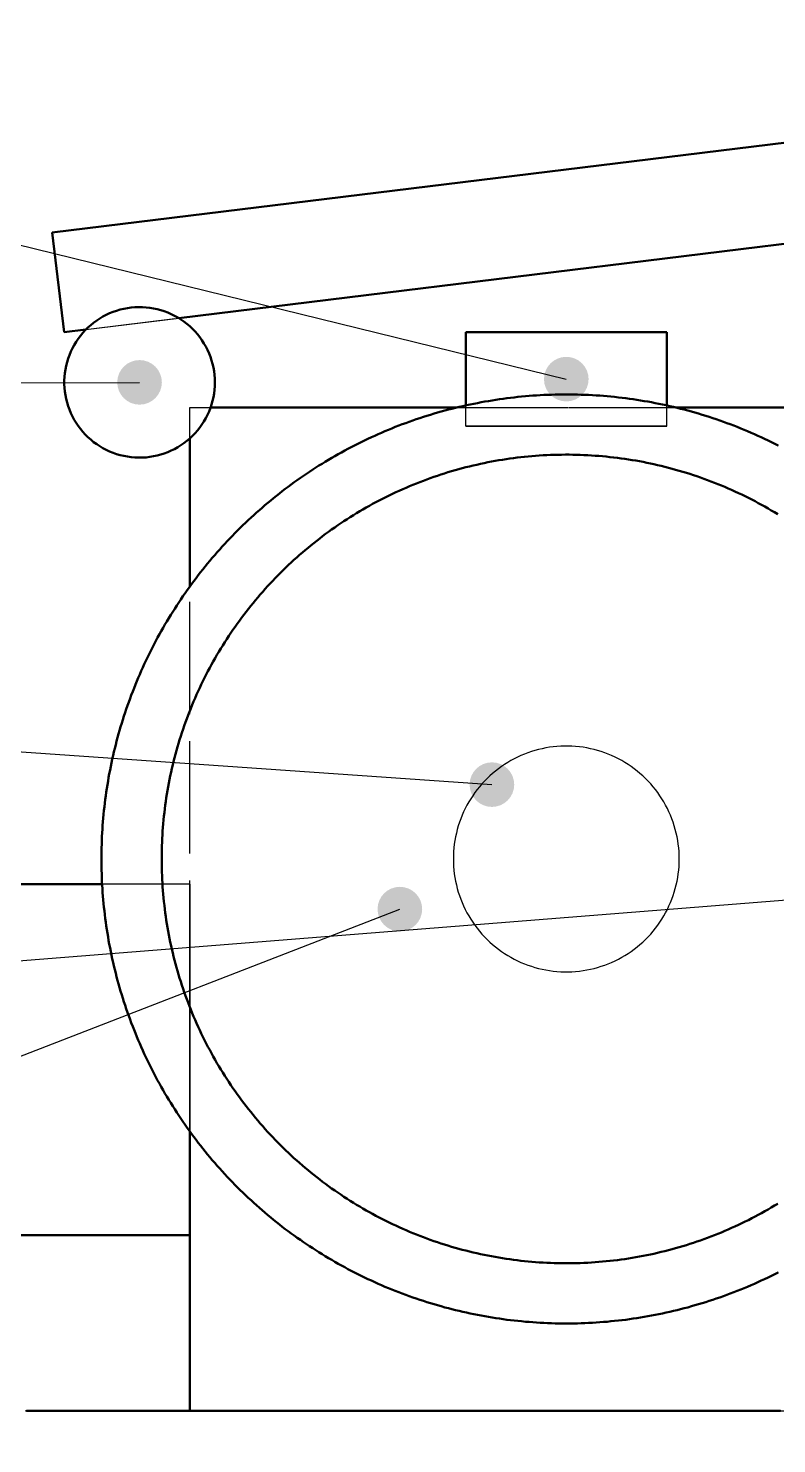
# Model space of a CAD drawing. Header units: millimetres. Extents: x 0 to 594, y 0 to 420.
# Drawn here: x 312.84 to 332.96, y 308.77 to 346.86 of the extents above; entities that cross this region are included whole.
import ezdxf

# ---------------------------------------------------------------- set-up
doc = ezdxf.new("R2010")
doc.units = ezdxf.units.MM
doc.linetypes.add('ISO02-TRAZOS', pattern=[3.75, 3, -0.75])
for name, color, linetype, lineweight in [('01-VISIBLE', 7, 'CONTINUOUS', 50), ('02-OCULTA', 4, 'ISO02-TRAZOS', 25), ('08-FINA', 5, 'CONTINUOUS', 25)]:
    doc.layers.add(name, color=color, linetype=linetype, lineweight=lineweight)

msp = doc.modelspace()

# ---------------------------------------------------------------- hatches: boundary and pattern name
at = {"layer": '08-FINA'}
h = msp.add_hatch(color=7, dxfattribs=at)
h.dxf.hatch_style = 1
edge = h.paths.add_edge_path()
edge.add_arc((315.829, 337.33), 0.6, 0, 360)
h = msp.add_hatch(color=7, dxfattribs=at)
h.dxf.hatch_style = 1
edge = h.paths.add_edge_path()
edge.add_arc((327.304, 337.417), 0.6, 0, 360)
h = msp.add_hatch(color=7, dxfattribs=at)
h.dxf.hatch_style = 1
edge = h.paths.add_edge_path()
edge.add_arc((325.304, 326.505), 0.6, 0, 360)
h = msp.add_hatch(color=7, dxfattribs=at)
h.dxf.hatch_style = 1
edge = h.paths.add_edge_path()
edge.add_arc((322.829, 323.155), 0.6, 0, 360)

# ---------------------------------------------------------------- linework, layer by layer
at = {"layer": '01-VISIBLE'}
for points in [[(313.475, 341.36), (374.18, 348.813)], [(316.885, 339.058), (375.732, 346.284)], [(313.804, 338.68), (313.475, 341.36)], [(317.854, 337.33), (317.852, 337.43), (317.844, 337.53), (317.832, 337.629), (317.815, 337.728), (317.793, 337.826), (317.766, 337.922), (317.734, 338.017), (317.698, 338.111), (317.657, 338.202), (317.611, 338.291), (317.562, 338.378), (317.508, 338.463), (317.45, 338.544), (317.388, 338.623), (317.322, 338.698), (317.252, 338.771), (317.179, 338.839), (317.103, 338.904), (317.023, 338.965), (316.941, 339.022), (316.856, 339.075), (316.769, 339.124), (316.679, 339.168), (316.587, 339.208), (316.493, 339.243), (316.397, 339.273), (316.301, 339.299), (316.203, 339.32), (316.104, 339.336), (316.004, 339.347), (315.904, 339.353), (315.804, 339.355), (315.704, 339.351), (315.604, 339.342), (315.505, 339.329), (315.407, 339.31), (315.309, 339.287), (315.213, 339.259), (315.118, 339.226), (315.025, 339.188), (314.934, 339.146), (314.846, 339.1), (314.759, 339.049), (314.676, 338.994), (314.595, 338.935), (314.517, 338.872), (314.442, 338.805), (314.371, 338.735), (314.303, 338.661), (314.239, 338.584), (314.179, 338.504), (314.123, 338.421), (314.071, 338.335), (314.024, 338.247), (313.981, 338.157), (313.942, 338.064), (313.908, 337.97), (313.879, 337.874), (313.854, 337.777), (313.834, 337.679), (313.82, 337.58), (313.81, 337.48), (313.805, 337.38), (313.805, 337.28), (313.81, 337.18), (313.82, 337.08), (313.834, 336.981), (313.854, 336.883), (313.879, 336.786), (313.908, 336.69), (313.942, 336.596), (313.981, 336.503), (314.024, 336.413), (314.071, 336.325), (314.123, 336.239), (314.179, 336.156), (314.239, 336.076), (314.303, 335.999), (314.371, 335.925), (314.442, 335.854), (314.517, 335.788), (314.595, 335.725), (314.676, 335.665), (314.759, 335.61), (314.846, 335.56), (314.934, 335.513), (315.025, 335.471), (315.118, 335.434), (315.213, 335.401), (315.309, 335.373), (315.407, 335.349), (315.505, 335.331), (315.604, 335.317), (315.704, 335.309), (315.804, 335.305), (315.904, 335.306), (316.004, 335.312), (316.104, 335.324), (316.203, 335.34), (316.301, 335.36), (316.397, 335.386), (316.493, 335.417), (316.587, 335.452), (316.679, 335.492), (316.769, 335.536), (316.856, 335.585), (316.941, 335.637), (317.023, 335.695), (317.103, 335.756), (317.179, 335.821), (317.252, 335.889), (317.322, 335.961), (317.388, 336.037), (317.45, 336.115), (317.508, 336.197), (317.562, 336.281), (317.611, 336.368), (317.657, 336.458), (317.698, 336.549), (317.734, 336.642), (317.766, 336.738), (317.793, 336.834), (317.815, 336.932), (317.832, 337.03), (317.844, 337.13), (317.852, 337.23), (317.854, 337.33)], [(313.804, 338.68), (314.387, 338.751)], [(324.604, 338.68), (324.861, 338.68), (325.118, 338.68), (325.376, 338.68), (325.633, 338.68), (325.89, 338.68), (326.147, 338.68), (326.404, 338.68), (326.661, 338.68), (326.918, 338.68), (327.176, 338.68), (327.433, 338.68), (327.69, 338.68), (327.947, 338.68), (328.204, 338.68), (328.461, 338.68), (328.718, 338.68), (328.976, 338.68), (329.233, 338.68), (329.49, 338.68), (329.747, 338.68), (330.004, 338.68)], [(324.604, 336.71), (324.604, 338.68)], [(330.004, 336.71), (330.004, 338.68)], [(327.304, 337.005), (327.204, 337.004), (327.104, 337.003), (327.004, 337.001), (326.904, 336.998), (326.803, 336.995), (326.703, 336.99), (326.603, 336.985), (326.503, 336.979), (326.403, 336.972), (326.303, 336.965), (326.204, 336.956), (326.104, 336.947), (326.004, 336.937), (325.905, 336.926), (325.805, 336.915), (325.706, 336.902), (325.606, 336.889), (325.507, 336.875), (325.408, 336.86), (325.309, 336.845), (325.21, 336.828), (325.112, 336.811), (325.013, 336.793), (324.915, 336.774), (324.816, 336.755), (324.718, 336.734), (324.62, 336.713), (324.523, 336.691), (324.425, 336.669), (324.328, 336.645), (324.23, 336.621), (324.133, 336.596), (324.037, 336.57), (323.94, 336.544), (323.844, 336.516), (323.748, 336.488), (323.652, 336.459), (323.556, 336.43), (323.461, 336.399), (323.365, 336.368), (323.27, 336.336), (323.176, 336.303), (323.081, 336.27), (322.987, 336.236), (322.893, 336.201), (322.8, 336.165), (322.706, 336.129), (322.613, 336.091), (322.521, 336.053), (322.428, 336.015), (322.336, 335.975), (322.244, 335.935), (322.153, 335.894), (322.062, 335.852), (321.971, 335.81), (321.881, 335.767), (321.791, 335.723), (321.701, 335.679), (321.611, 335.633), (321.522, 335.587), (321.434, 335.541), (321.346, 335.493), (321.258, 335.445), (321.17, 335.396), (321.083, 335.347), (320.996, 335.297), (320.91, 335.246), (320.824, 335.194), (320.739, 335.142), (320.654, 335.089), (320.569, 335.035), (320.485, 334.981), (320.401, 334.926), (320.318, 334.87), (320.235, 334.814), (320.153, 334.757), (320.071, 334.699), (319.989, 334.641), (319.908, 334.582), (319.828, 334.523), (319.748, 334.462), (319.668, 334.401), (319.589, 334.34), (319.511, 334.278), (319.432, 334.215), (319.355, 334.152), (319.278, 334.088), (319.201, 334.023), (319.125, 333.958), (319.05, 333.892), (318.975, 333.825), (318.9, 333.758), (318.827, 333.691), (318.753, 333.622), (318.68, 333.554), (318.608, 333.484), (318.536, 333.414), (318.465, 333.344), (318.395, 333.273), (318.325, 333.201), (318.255, 333.129), (318.187, 333.056), (318.118, 332.982), (318.051, 332.909), (317.984, 332.834), (317.917, 332.759), (317.851, 332.684), (317.786, 332.608), (317.721, 332.531), (317.657, 332.454), (317.594, 332.377), (317.531, 332.298), (317.469, 332.22), (317.408, 332.141), (317.347, 332.061), (317.286, 331.981), (317.227, 331.901), (317.168, 331.82), (317.11, 331.738), (317.052, 331.656), (316.995, 331.574), (316.939, 331.491), (316.883, 331.408), (316.828, 331.324), (316.774, 331.24), (316.72, 331.155), (316.667, 331.07), (316.615, 330.985), (316.563, 330.899), (316.512, 330.813), (316.462, 330.726), (316.413, 330.639), (316.364, 330.551), (316.316, 330.463), (316.268, 330.375), (316.222, 330.287), (316.176, 330.198), (316.13, 330.108), (316.086, 330.018), (316.042, 329.928), (315.999, 329.838), (315.957, 329.747), (315.915, 329.656), (315.874, 329.565), (315.834, 329.473), (315.794, 329.381), (315.756, 329.288), (315.718, 329.196), (315.68, 329.103), (315.644, 329.009), (315.608, 328.916), (315.573, 328.822), (315.539, 328.728), (315.506, 328.633), (315.473, 328.539), (315.441, 328.444), (315.41, 328.348), (315.379, 328.253), (315.35, 328.157), (315.321, 328.061), (315.293, 327.965), (315.265, 327.869), (315.239, 327.772), (315.213, 327.676), (315.188, 327.579), (315.164, 327.481), (315.14, 327.384), (315.118, 327.286), (315.096, 327.189), (315.075, 327.091), (315.054, 326.993), (315.035, 326.894), (315.016, 326.796), (314.998, 326.697), (314.981, 326.599), (314.964, 326.5), (314.949, 326.401), (314.934, 326.302), (314.92, 326.203), (314.907, 326.103), (314.894, 326.004), (314.883, 325.904), (314.872, 325.805), (314.862, 325.705), (314.853, 325.605), (314.844, 325.506), (314.837, 325.406), (314.83, 325.306), (314.824, 325.206), (314.819, 325.106), (314.814, 325.006), (314.811, 324.905), (314.808, 324.805), (314.806, 324.705), (314.805, 324.605), (314.804, 324.505), (314.805, 324.405), (314.806, 324.304), (314.808, 324.204), (314.811, 324.104), (314.814, 324.004), (314.819, 323.904), (314.824, 323.804), (314.83, 323.704), (314.837, 323.604), (314.844, 323.504), (314.853, 323.404), (314.862, 323.305), (314.872, 323.205), (314.883, 323.105), (314.894, 323.006), (314.907, 322.906), (314.92, 322.807), (314.934, 322.708), (314.949, 322.609), (314.964, 322.51), (314.981, 322.411), (314.998, 322.312), (315.016, 322.214), (315.035, 322.115), (315.054, 322.017), (315.075, 321.919), (315.096, 321.821), (315.118, 321.723), (315.14, 321.626), (315.164, 321.528), (315.188, 321.431), (315.213, 321.334), (315.239, 321.237), (315.265, 321.141), (315.293, 321.044), (315.321, 320.948), (315.35, 320.852), (315.379, 320.757), (315.41, 320.661), (315.441, 320.566), (315.473, 320.471), (315.506, 320.376), (315.539, 320.282), (315.573, 320.188), (315.608, 320.094), (315.644, 320), (315.68, 319.907), (315.718, 319.814), (315.756, 319.721), (315.794, 319.629), (315.834, 319.537), (315.874, 319.445), (315.915, 319.354), (315.957, 319.262), (315.999, 319.172), (316.042, 319.081), (316.086, 318.991), (316.13, 318.901), (316.176, 318.812), (316.222, 318.723), (316.268, 318.634), (316.316, 318.546), (316.364, 318.458), (316.413, 318.371), (316.462, 318.284), (316.512, 318.197), (316.563, 318.111), (316.615, 318.025), (316.667, 317.939), (316.72, 317.854), (316.774, 317.77), (316.828, 317.686), (316.883, 317.602), (316.939, 317.519), (316.995, 317.436), (317.052, 317.353), (317.11, 317.271), (317.168, 317.19), (317.227, 317.109), (317.286, 317.028), (317.347, 316.948), (317.408, 316.869), (317.469, 316.79), (317.531, 316.711), (317.594, 316.633), (317.657, 316.556), (317.721, 316.479), (317.786, 316.402), (317.851, 316.326), (317.917, 316.25), (317.984, 316.176), (318.051, 316.101), (318.118, 316.027), (318.187, 315.954), (318.255, 315.881), (318.325, 315.809), (318.395, 315.737), (318.465, 315.666), (318.536, 315.595), (318.608, 315.525), (318.68, 315.456), (318.753, 315.387), (318.827, 315.319), (318.9, 315.251), (318.975, 315.184), (319.05, 315.118), (319.125, 315.052), (319.201, 314.987), (319.278, 314.922), (319.355, 314.858), (319.432, 314.795), (319.511, 314.732), (319.589, 314.67), (319.668, 314.608), (319.748, 314.547), (319.828, 314.487), (319.908, 314.428), (319.989, 314.369), (320.071, 314.31), (320.153, 314.253), (320.235, 314.196), (320.318, 314.139), (320.401, 314.084), (320.485, 314.029), (320.569, 313.974), (320.654, 313.921), (320.739, 313.868), (320.824, 313.816), (320.91, 313.764), (320.996, 313.713), (321.083, 313.663), (321.17, 313.613), (321.258, 313.565), (321.346, 313.516), (321.434, 313.469), (321.522, 313.422), (321.611, 313.376), (321.701, 313.331), (321.791, 313.287), (321.881, 313.243), (321.971, 313.2), (322.062, 313.157), (322.153, 313.116), (322.244, 313.075), (322.336, 313.034), (322.428, 312.995), (322.521, 312.956), (322.613, 312.918), (322.706, 312.881), (322.8, 312.845), (322.893, 312.809), (322.987, 312.774), (323.081, 312.74), (323.176, 312.706), (323.27, 312.674), (323.365, 312.642), (323.461, 312.61), (323.556, 312.58), (323.652, 312.55), (323.748, 312.521), (323.844, 312.493), (323.94, 312.466), (324.037, 312.439), (324.133, 312.414), (324.23, 312.389), (324.328, 312.364), (324.425, 312.341), (324.523, 312.318), (324.62, 312.296), (324.718, 312.275), (324.816, 312.255), (324.915, 312.235), (325.013, 312.217), (325.112, 312.199), (325.21, 312.181), (325.309, 312.165), (325.408, 312.149), (325.507, 312.135), (325.606, 312.121), (325.706, 312.107), (325.805, 312.095), (325.905, 312.083), (326.004, 312.073), (326.104, 312.063), (326.204, 312.053), (326.303, 312.045), (326.403, 312.037), (326.503, 312.031), (326.603, 312.025), (326.703, 312.019), (326.803, 312.015), (326.904, 312.011), (327.004, 312.008), (327.104, 312.006), (327.204, 312.005), (327.304, 312.005)], [(332.997, 335.633), (332.908, 335.679), (332.818, 335.723), (332.728, 335.767), (332.637, 335.81), (332.547, 335.852), (332.455, 335.894), (332.364, 335.935), (332.272, 335.975), (332.18, 336.015), (332.088, 336.053), (331.995, 336.091), (331.902, 336.129), (331.809, 336.165), (331.715, 336.201), (331.621, 336.236), (331.527, 336.27), (331.433, 336.303), (331.338, 336.336), (331.243, 336.368), (331.148, 336.399), (331.052, 336.43), (330.957, 336.459), (330.861, 336.488), (330.765, 336.516), (330.668, 336.544), (330.572, 336.57), (330.475, 336.596), (330.378, 336.621), (330.281, 336.645), (330.183, 336.669), (330.086, 336.691), (329.988, 336.713), (329.89, 336.734), (329.792, 336.755), (329.694, 336.774), (329.595, 336.793), (329.497, 336.811), (329.398, 336.828), (329.299, 336.845), (329.2, 336.86), (329.101, 336.875), (329.002, 336.889), (328.903, 336.902), (328.803, 336.915), (328.704, 336.926), (328.604, 336.937), (328.504, 336.947), (328.405, 336.956), (328.305, 336.965), (328.205, 336.972), (328.105, 336.979), (328.005, 336.985), (327.905, 336.99), (327.805, 336.995), (327.705, 336.998), (327.605, 337.001), (327.505, 337.003), (327.404, 337.004), (327.304, 337.005)], [(317.738, 336.655), (318.006, 336.655), (318.274, 336.655), (318.541, 336.655), (318.809, 336.655), (319.076, 336.655), (319.344, 336.655), (319.612, 336.655), (319.879, 336.655)], [(319.879, 336.655), (324.367, 336.655)], [(330.241, 336.655), (334.729, 336.655)], [(317.179, 331.835), (317.179, 335.82)], [(332.988, 333.782), (332.902, 333.834), (332.816, 333.885), (332.73, 333.936), (332.643, 333.985), (332.555, 334.034), (332.467, 334.082), (332.379, 334.129), (332.29, 334.175), (332.201, 334.22), (332.112, 334.265), (332.022, 334.309), (331.931, 334.352), (331.84, 334.394), (331.749, 334.435), (331.658, 334.476), (331.566, 334.515), (331.474, 334.554), (331.381, 334.592), (331.288, 334.629), (331.195, 334.665), (331.101, 334.701), (331.007, 334.735), (330.913, 334.769), (330.818, 334.802), (330.723, 334.834), (330.628, 334.865), (330.533, 334.895), (330.437, 334.924), (330.341, 334.952), (330.245, 334.98), (330.148, 335.007), (330.052, 335.032), (329.955, 335.057), (329.857, 335.081), (329.76, 335.104), (329.662, 335.126), (329.565, 335.147), (329.467, 335.168), (329.368, 335.187), (329.27, 335.206), (329.172, 335.223), (329.073, 335.24), (328.974, 335.256), (328.875, 335.271), (328.776, 335.285), (328.677, 335.298), (328.577, 335.31), (328.478, 335.321), (328.378, 335.332), (328.279, 335.341), (328.179, 335.35), (328.079, 335.357), (327.979, 335.364), (327.879, 335.37), (327.779, 335.374), (327.679, 335.378), (327.579, 335.381), (327.479, 335.383), (327.379, 335.385), (327.279, 335.385), (327.179, 335.384), (327.079, 335.383), (326.979, 335.38), (326.879, 335.377), (326.779, 335.372), (326.679, 335.367), (326.579, 335.361), (326.479, 335.354), (326.379, 335.345), (326.28, 335.337), (326.18, 335.327), (326.081, 335.316), (325.981, 335.304), (325.882, 335.291), (325.783, 335.278), (325.684, 335.263), (325.585, 335.248), (325.486, 335.232), (325.388, 335.215), (325.289, 335.197), (325.191, 335.178), (325.093, 335.158), (324.995, 335.137), (324.897, 335.115), (324.8, 335.093), (324.702, 335.069), (324.605, 335.045), (324.508, 335.019), (324.412, 334.993), (324.315, 334.966), (324.219, 334.938), (324.123, 334.91), (324.028, 334.88), (323.933, 334.849), (323.838, 334.818), (323.743, 334.785), (323.648, 334.752), (323.554, 334.718), (323.46, 334.683), (323.367, 334.647), (323.274, 334.611), (323.181, 334.573), (323.089, 334.535), (322.997, 334.496), (322.905, 334.456), (322.813, 334.415), (322.722, 334.373), (322.632, 334.331), (322.542, 334.287), (322.452, 334.243), (322.363, 334.198), (322.274, 334.152), (322.185, 334.105), (322.097, 334.058), (322.009, 334.009), (321.922, 333.96), (321.835, 333.91), (321.749, 333.86), (321.663, 333.808), (321.578, 333.756), (321.493, 333.703), (321.409, 333.649), (321.325, 333.594), (321.241, 333.539), (321.159, 333.483), (321.076, 333.426), (320.994, 333.368), (320.913, 333.31), (320.832, 333.251), (320.752, 333.191), (320.673, 333.13), (320.594, 333.069), (320.515, 333.007), (320.437, 332.944), (320.36, 332.88), (320.283, 332.816), (320.207, 332.751), (320.131, 332.686), (320.056, 332.619), (319.982, 332.552), (319.908, 332.484), (319.835, 332.416), (319.763, 332.347), (319.691, 332.277), (319.62, 332.207), (319.549, 332.136), (319.479, 332.064), (319.41, 331.992), (319.342, 331.919), (319.274, 331.846), (319.206, 331.771), (319.14, 331.697), (319.074, 331.621), (319.009, 331.545), (318.945, 331.469), (318.881, 331.391), (318.818, 331.314), (318.756, 331.235), (318.694, 331.156), (318.633, 331.077), (318.573, 330.997), (318.514, 330.916), (318.455, 330.835), (318.397, 330.753), (318.34, 330.671), (318.284, 330.588), (318.228, 330.505), (318.174, 330.421), (318.119, 330.337), (318.066, 330.252), (318.014, 330.167), (317.962, 330.081), (317.911, 329.995), (317.861, 329.909), (317.812, 329.822), (317.763, 329.734), (317.716, 329.646), (317.669, 329.558), (317.623, 329.469), (317.577, 329.379), (317.533, 329.29), (317.489, 329.2), (317.446, 329.109), (317.405, 329.018), (317.363, 328.927), (317.323, 328.835), (317.284, 328.743), (317.245, 328.651), (317.207, 328.558), (317.171, 328.465), (317.135, 328.372), (317.099, 328.278), (317.065, 328.184), (317.032, 328.09), (316.999, 327.995), (316.968, 327.9), (316.937, 327.805), (316.907, 327.709), (316.878, 327.614), (316.85, 327.518), (316.822, 327.421), (316.796, 327.325), (316.77, 327.228), (316.746, 327.131), (316.722, 327.034), (316.699, 326.936), (316.677, 326.839), (316.656, 326.741), (316.636, 326.643), (316.617, 326.545), (316.599, 326.446), (316.581, 326.348), (316.565, 326.249), (316.549, 326.15), (316.535, 326.051), (316.521, 325.952), (316.508, 325.853), (316.496, 325.753), (316.485, 325.654), (316.475, 325.554), (316.466, 325.454), (316.457, 325.355), (316.45, 325.255), (316.444, 325.155), (316.438, 325.055), (316.433, 324.955), (316.43, 324.855), (316.427, 324.755), (316.425, 324.655), (316.424, 324.555), (316.424, 324.455), (316.425, 324.355), (316.427, 324.255), (316.43, 324.155), (316.433, 324.055), (316.438, 323.955), (316.444, 323.855), (316.45, 323.755), (316.457, 323.655), (316.466, 323.555), (316.475, 323.456), (316.485, 323.356), (316.496, 323.256), (316.508, 323.157), (316.521, 323.058), (316.535, 322.959), (316.549, 322.86), (316.565, 322.761), (316.581, 322.662), (316.599, 322.564), (316.617, 322.465), (316.636, 322.367), (316.656, 322.269), (316.677, 322.171), (316.699, 322.073), (316.722, 321.976), (316.746, 321.879), (316.77, 321.782), (316.796, 321.685), (316.822, 321.588), (316.85, 321.492), (316.878, 321.396), (316.907, 321.3), (316.937, 321.205), (316.968, 321.109), (316.999, 321.014), (317.032, 320.92), (317.065, 320.825), (317.099, 320.731), (317.135, 320.638), (317.171, 320.544), (317.207, 320.451), (317.245, 320.359), (317.284, 320.266), (317.323, 320.174), (317.363, 320.083), (317.405, 319.991), (317.446, 319.9), (317.489, 319.81), (317.533, 319.72), (317.577, 319.63), (317.623, 319.541), (317.669, 319.452), (317.716, 319.364), (317.763, 319.276), (317.812, 319.188), (317.861, 319.101), (317.911, 319.014), (317.962, 318.928), (318.014, 318.842), (318.066, 318.757), (318.119, 318.673), (318.174, 318.588), (318.228, 318.505), (318.284, 318.421), (318.34, 318.339), (318.397, 318.256), (318.455, 318.175), (318.514, 318.094), (318.573, 318.013), (318.633, 317.933), (318.694, 317.853), (318.756, 317.774), (318.818, 317.696), (318.881, 317.618), (318.945, 317.541), (319.009, 317.465), (319.074, 317.389), (319.14, 317.313), (319.206, 317.238), (319.274, 317.164), (319.342, 317.091), (319.41, 317.018), (319.479, 316.945), (319.549, 316.874), (319.62, 316.803), (319.691, 316.732), (319.763, 316.663), (319.835, 316.594), (319.908, 316.525), (319.982, 316.457), (320.056, 316.39), (320.131, 316.324), (320.207, 316.258), (320.283, 316.194), (320.36, 316.129), (320.437, 316.066), (320.515, 316.003), (320.594, 315.941), (320.673, 315.88), (320.752, 315.819), (320.832, 315.759), (320.913, 315.7), (320.994, 315.641), (321.076, 315.584), (321.159, 315.527), (321.241, 315.471), (321.325, 315.415), (321.409, 315.361), (321.493, 315.307), (321.578, 315.254), (321.663, 315.201), (321.749, 315.15), (321.835, 315.099), (321.922, 315.049), (322.009, 315), (322.097, 314.952), (322.185, 314.904), (322.274, 314.858), (322.363, 314.812), (322.452, 314.767), (322.542, 314.723), (322.632, 314.679), (322.722, 314.637), (322.813, 314.595), (322.905, 314.554), (322.997, 314.514), (323.089, 314.475), (323.181, 314.436), (323.274, 314.399), (323.367, 314.362), (323.46, 314.326), (323.554, 314.291), (323.648, 314.257), (323.743, 314.224), (323.838, 314.192), (323.933, 314.16), (324.028, 314.13), (324.123, 314.1), (324.219, 314.071), (324.315, 314.043), (324.412, 314.016), (324.508, 313.99), (324.605, 313.965), (324.702, 313.941), (324.8, 313.917), (324.897, 313.894), (324.995, 313.873), (325.093, 313.852), (325.191, 313.832), (325.289, 313.813), (325.388, 313.795), (325.486, 313.778), (325.585, 313.762), (325.684, 313.746), (325.783, 313.732), (325.882, 313.718), (325.981, 313.706), (326.081, 313.694), (326.18, 313.683), (326.28, 313.673), (326.379, 313.664), (326.479, 313.656), (326.579, 313.649), (326.679, 313.643), (326.779, 313.638), (326.879, 313.633), (326.979, 313.63), (327.079, 313.627), (327.179, 313.626), (327.279, 313.625), (327.379, 313.625), (327.479, 313.626), (327.579, 313.628), (327.679, 313.631), (327.779, 313.635), (327.879, 313.64), (327.979, 313.646), (328.079, 313.652), (328.179, 313.66), (328.279, 313.669), (328.378, 313.678), (328.478, 313.688), (328.577, 313.7), (328.677, 313.712), (328.776, 313.725), (328.875, 313.739), (328.974, 313.754), (329.073, 313.77), (329.172, 313.786), (329.27, 313.804), (329.368, 313.822), (329.467, 313.842), (329.565, 313.862), (329.662, 313.883), (329.76, 313.906), (329.857, 313.929), (329.955, 313.953), (330.052, 313.977), (330.148, 314.003), (330.245, 314.03), (330.341, 314.057), (330.437, 314.086), (330.533, 314.115), (330.628, 314.145), (330.723, 314.176), (330.818, 314.208), (330.913, 314.241), (331.007, 314.274), (331.101, 314.309), (331.195, 314.344), (331.288, 314.38), (331.381, 314.417), (331.474, 314.455), (331.566, 314.494), (331.658, 314.534), (331.749, 314.574), (331.84, 314.616), (331.931, 314.658), (332.022, 314.701), (332.112, 314.745), (332.201, 314.789), (332.29, 314.835), (332.379, 314.881), (332.467, 314.928), (332.555, 314.976), (332.643, 315.025), (332.73, 315.074), (332.816, 315.124), (332.902, 315.176), (332.988, 315.227)], [(314.822, 323.83), (308.404, 323.83)], [(317.179, 309.655), (317.179, 317.174)], [(317.179, 314.38), (308.404, 314.38)], [(327.304, 312.005), (327.404, 312.005), (327.505, 312.006), (327.605, 312.008), (327.705, 312.011), (327.805, 312.015), (327.905, 312.019), (328.005, 312.025), (328.105, 312.031), (328.205, 312.037), (328.305, 312.045), (328.405, 312.053), (328.504, 312.063), (328.604, 312.073), (328.704, 312.083), (328.803, 312.095), (328.903, 312.107), (329.002, 312.121), (329.101, 312.135), (329.2, 312.149), (329.299, 312.165), (329.398, 312.181), (329.497, 312.199), (329.595, 312.217), (329.694, 312.235), (329.792, 312.255), (329.89, 312.275), (329.988, 312.296), (330.086, 312.318), (330.183, 312.341), (330.281, 312.364), (330.378, 312.389), (330.475, 312.414), (330.572, 312.439), (330.668, 312.466), (330.765, 312.493), (330.861, 312.521), (330.957, 312.55), (331.052, 312.58), (331.148, 312.61), (331.243, 312.642), (331.338, 312.674), (331.433, 312.706), (331.527, 312.74), (331.621, 312.774), (331.715, 312.809), (331.809, 312.845), (331.902, 312.881), (331.995, 312.918), (332.088, 312.956), (332.18, 312.995), (332.272, 313.034), (332.364, 313.075), (332.455, 313.116), (332.547, 313.157), (332.637, 313.2), (332.728, 313.243), (332.818, 313.287), (332.908, 313.331), (332.997, 313.376)], [(312.789, 309.655), (313.039, 309.655), (313.29, 309.655), (313.54, 309.655), (313.79, 309.655), (314.04, 309.655), (314.291, 309.655), (314.541, 309.655), (314.791, 309.655), (315.041, 309.655), (315.292, 309.655), (315.542, 309.655), (315.792, 309.655), (316.042, 309.655), (316.293, 309.655), (316.543, 309.655), (316.793, 309.655), (317.043, 309.655), (317.294, 309.655), (317.544, 309.655), (317.794, 309.655), (318.045, 309.655), (318.295, 309.655), (318.545, 309.655), (318.795, 309.655), (319.046, 309.655), (319.296, 309.655), (319.546, 309.655), (319.796, 309.655), (320.047, 309.655), (320.297, 309.655), (320.547, 309.655), (320.797, 309.655), (321.048, 309.655), (321.298, 309.655), (321.548, 309.655), (321.798, 309.655), (322.049, 309.655), (322.299, 309.655), (322.549, 309.655), (322.799, 309.655), (323.05, 309.655), (323.3, 309.655), (323.55, 309.655), (323.801, 309.655), (324.051, 309.655), (324.301, 309.655), (324.551, 309.655), (324.802, 309.655), (325.052, 309.655), (325.302, 309.655), (325.552, 309.655), (325.803, 309.655), (326.053, 309.655), (326.303, 309.655), (326.553, 309.655), (326.804, 309.655), (327.054, 309.655), (327.304, 309.655), (327.554, 309.655), (327.805, 309.655), (328.055, 309.655), (328.305, 309.655), (328.555, 309.655), (328.806, 309.655), (329.056, 309.655), (329.306, 309.655), (329.557, 309.655), (329.807, 309.655), (330.057, 309.655), (330.307, 309.655), (330.558, 309.655), (330.808, 309.655), (331.058, 309.655), (331.308, 309.655), (331.559, 309.655), (331.809, 309.655), (332.059, 309.655), (332.309, 309.655), (332.56, 309.655), (332.81, 309.655), (333.06, 309.655)]]:
    msp.add_lwpolyline(points, dxfattribs=at)
at = {"layer": '02-OCULTA'}
for points in [[(313.475, 341.36), (374.18, 348.813)], [(313.804, 338.68), (375.732, 346.284)], [(313.804, 338.68), (313.475, 341.36)], [(317.854, 337.33), (317.852, 337.43), (317.844, 337.53), (317.832, 337.629), (317.815, 337.728), (317.793, 337.826), (317.766, 337.922), (317.734, 338.017), (317.698, 338.111), (317.657, 338.202), (317.611, 338.291), (317.562, 338.378), (317.508, 338.463), (317.45, 338.544), (317.388, 338.623), (317.322, 338.698), (317.252, 338.771), (317.179, 338.839), (317.103, 338.904), (317.023, 338.965), (316.941, 339.022), (316.856, 339.075), (316.769, 339.124), (316.679, 339.168), (316.587, 339.208), (316.493, 339.243), (316.397, 339.273), (316.301, 339.299), (316.203, 339.32), (316.104, 339.336), (316.004, 339.347), (315.904, 339.353), (315.804, 339.355), (315.704, 339.351), (315.604, 339.342), (315.505, 339.329), (315.407, 339.31), (315.309, 339.287), (315.213, 339.259), (315.118, 339.226), (315.025, 339.188), (314.934, 339.146), (314.846, 339.1), (314.759, 339.049), (314.676, 338.994), (314.595, 338.935), (314.517, 338.872), (314.442, 338.805), (314.371, 338.735), (314.303, 338.661), (314.239, 338.584), (314.179, 338.504), (314.123, 338.421), (314.071, 338.335), (314.024, 338.247), (313.981, 338.157), (313.942, 338.064), (313.908, 337.97), (313.879, 337.874), (313.854, 337.777), (313.834, 337.679), (313.82, 337.58), (313.81, 337.48), (313.805, 337.38), (313.805, 337.28), (313.81, 337.18), (313.82, 337.08), (313.834, 336.981), (313.854, 336.883), (313.879, 336.786), (313.908, 336.69), (313.942, 336.596), (313.981, 336.503), (314.024, 336.413), (314.071, 336.325), (314.123, 336.239), (314.179, 336.156), (314.239, 336.076), (314.303, 335.999), (314.371, 335.925), (314.442, 335.854), (314.517, 335.788), (314.595, 335.725), (314.676, 335.665), (314.759, 335.61), (314.846, 335.56), (314.934, 335.513), (315.025, 335.471), (315.118, 335.434), (315.213, 335.401), (315.309, 335.373), (315.407, 335.349), (315.505, 335.331), (315.604, 335.317), (315.704, 335.309), (315.804, 335.305), (315.904, 335.306), (316.004, 335.312), (316.104, 335.324), (316.203, 335.34), (316.301, 335.36), (316.397, 335.386), (316.493, 335.417), (316.587, 335.452), (316.679, 335.492), (316.769, 335.536), (316.856, 335.585), (316.941, 335.637), (317.023, 335.695), (317.103, 335.756), (317.179, 335.821), (317.252, 335.889), (317.322, 335.961), (317.388, 336.037), (317.45, 336.115), (317.508, 336.197), (317.562, 336.281), (317.611, 336.368), (317.657, 336.458), (317.698, 336.549), (317.734, 336.642), (317.766, 336.738), (317.793, 336.834), (317.815, 336.932), (317.832, 337.03), (317.844, 337.13), (317.852, 337.23), (317.854, 337.33)], [(314.387, 338.751), (316.885, 339.058)], [(330.004, 338.68), (329.747, 338.68), (329.49, 338.68), (329.233, 338.68), (328.976, 338.68), (328.718, 338.68), (328.461, 338.68), (328.204, 338.68), (327.947, 338.68), (327.69, 338.68), (327.433, 338.68), (327.176, 338.68), (326.918, 338.68), (326.661, 338.68), (326.404, 338.68), (326.147, 338.68), (325.89, 338.68), (325.633, 338.68), (325.376, 338.68), (325.118, 338.68), (324.861, 338.68), (324.604, 338.68)], [(333.012, 335.625), (332.923, 335.671), (332.834, 335.715), (332.744, 335.759), (332.654, 335.802), (332.563, 335.845), (332.472, 335.887), (332.381, 335.928), (332.289, 335.968), (332.197, 336.007), (332.105, 336.046), (332.013, 336.084), (331.92, 336.122), (331.827, 336.158), (331.733, 336.194), (331.639, 336.229), (331.545, 336.263), (331.451, 336.297), (331.357, 336.33), (331.262, 336.362), (331.167, 336.393), (331.072, 336.424), (330.976, 336.453), (330.88, 336.482), (330.784, 336.511), (330.688, 336.538), (330.592, 336.565), (330.495, 336.591), (330.398, 336.616), (330.301, 336.64), (330.204, 336.664), (330.107, 336.687), (330.009, 336.709), (329.911, 336.73), (329.813, 336.75), (329.715, 336.77), (329.617, 336.789), (329.519, 336.807), (329.42, 336.824), (329.321, 336.841), (329.223, 336.857), (329.124, 336.872), (329.025, 336.886), (328.925, 336.899), (328.826, 336.912), (328.727, 336.924), (328.627, 336.935), (328.528, 336.945), (328.428, 336.954), (328.329, 336.963), (328.229, 336.971), (328.129, 336.978), (328.029, 336.984), (327.929, 336.989), (327.829, 336.994), (327.729, 336.998), (327.629, 337.001), (327.529, 337.003), (327.429, 337.004), (327.329, 337.005), (327.229, 337.005), (327.129, 337.004), (327.029, 337.002), (326.929, 336.999), (326.829, 336.996), (326.729, 336.992), (326.629, 336.987), (326.529, 336.981), (326.429, 336.974), (326.33, 336.967), (326.23, 336.959), (326.13, 336.95), (326.031, 336.94), (325.931, 336.929), (325.832, 336.918), (325.733, 336.906), (325.633, 336.893), (325.534, 336.879), (325.435, 336.864), (325.336, 336.849), (325.238, 336.833), (325.139, 336.816), (325.041, 336.798), (324.942, 336.78), (324.844, 336.76), (324.746, 336.74), (324.648, 336.719), (324.551, 336.698), (324.453, 336.675), (324.356, 336.652), (324.259, 336.628), (324.162, 336.603), (324.065, 336.578), (323.968, 336.552), (323.872, 336.524), (323.776, 336.497), (323.68, 336.468), (323.584, 336.439), (323.489, 336.408), (323.394, 336.377), (323.299, 336.346), (323.204, 336.313), (323.11, 336.28), (323.016, 336.246), (322.922, 336.212), (322.828, 336.176), (322.735, 336.14), (322.642, 336.103), (322.55, 336.065), (322.457, 336.027), (322.365, 335.988), (322.273, 335.948), (322.182, 335.907), (322.091, 335.866), (322, 335.824), (321.91, 335.781), (321.82, 335.737), (321.73, 335.693), (321.64, 335.648), (321.551, 335.602), (321.463, 335.556), (321.375, 335.509), (321.287, 335.461), (321.199, 335.413), (321.112, 335.363), (321.025, 335.313), (320.939, 335.263), (320.853, 335.212), (320.768, 335.16), (320.683, 335.107), (320.598, 335.054), (320.514, 335), (320.43, 334.945), (320.347, 334.89), (320.264, 334.833), (320.181, 334.777), (320.099, 334.719), (320.018, 334.661), (319.937, 334.603), (319.856, 334.544), (319.776, 334.484), (319.696, 334.423), (319.617, 334.362), (319.539, 334.3), (319.46, 334.237), (319.383, 334.174), (319.306, 334.111), (319.229, 334.046), (319.153, 333.981), (319.077, 333.916), (319.002, 333.85), (318.928, 333.783), (318.854, 333.716), (318.78, 333.648), (318.707, 333.579), (318.635, 333.51), (318.563, 333.44), (318.492, 333.37), (318.421, 333.299), (318.351, 333.228), (318.282, 333.156), (318.213, 333.084), (318.144, 333.01), (318.076, 332.937), (318.009, 332.863), (317.943, 332.788), (317.877, 332.713), (317.811, 332.637), (317.746, 332.561), (317.682, 332.484), (317.619, 332.407), (317.556, 332.329), (317.494, 332.251), (317.432, 332.172), (317.371, 332.093), (317.31, 332.013), (317.251, 331.933), (317.191, 331.852), (317.133, 331.771), (317.075, 331.689), (317.018, 331.607), (316.961, 331.525), (316.906, 331.442), (316.85, 331.358), (316.796, 331.274), (316.742, 331.19), (316.689, 331.105), (316.636, 331.02), (316.585, 330.934), (316.533, 330.848), (316.483, 330.762), (316.433, 330.675), (316.384, 330.588), (316.336, 330.5), (316.288, 330.412), (316.241, 330.324), (316.195, 330.235), (316.15, 330.146), (316.105, 330.057), (316.061, 329.967), (316.017, 329.877), (315.975, 329.786), (315.933, 329.695), (315.892, 329.604), (315.851, 329.513), (315.811, 329.421), (315.772, 329.329), (315.734, 329.236), (315.697, 329.144), (315.66, 329.051), (315.624, 328.957), (315.589, 328.864), (315.554, 328.77), (315.52, 328.675), (315.487, 328.581), (315.455, 328.486), (315.424, 328.391), (315.393, 328.296), (315.363, 328.201), (315.334, 328.105), (315.305, 328.009), (315.278, 327.913), (315.251, 327.817), (315.225, 327.72), (315.199, 327.623), (315.175, 327.526), (315.151, 327.429), (315.128, 327.332), (315.106, 327.234), (315.084, 327.136), (315.064, 327.038), (315.044, 326.94), (315.025, 326.842), (315.006, 326.744), (314.989, 326.645), (314.972, 326.547), (314.956, 326.448), (314.941, 326.349), (314.927, 326.25), (314.913, 326.151), (314.9, 326.052), (314.888, 325.952), (314.877, 325.853), (314.867, 325.753), (314.857, 325.654), (314.848, 325.554), (314.84, 325.454), (314.833, 325.355), (314.827, 325.255), (314.821, 325.155), (314.816, 325.055), (314.812, 324.955), (314.809, 324.855), (314.807, 324.755), (314.805, 324.655), (314.804, 324.555), (314.804, 324.455), (314.805, 324.355), (314.807, 324.255), (314.809, 324.155), (314.812, 324.055), (314.816, 323.955), (314.821, 323.855), (314.827, 323.755), (314.833, 323.655), (314.84, 323.555), (314.848, 323.456), (314.857, 323.356), (314.867, 323.256), (314.877, 323.157), (314.888, 323.057), (314.9, 322.958), (314.913, 322.859), (314.927, 322.76), (314.941, 322.661), (314.956, 322.562), (314.972, 322.463), (314.989, 322.364), (315.006, 322.266), (315.025, 322.167), (315.044, 322.069), (315.064, 321.971), (315.084, 321.873), (315.106, 321.776), (315.128, 321.678), (315.151, 321.581), (315.175, 321.484), (315.199, 321.387), (315.225, 321.29), (315.251, 321.193), (315.278, 321.097), (315.305, 321.001), (315.334, 320.905), (315.363, 320.809), (315.393, 320.714), (315.424, 320.618), (315.455, 320.523), (315.487, 320.429), (315.52, 320.334), (315.554, 320.24), (315.589, 320.146), (315.624, 320.052), (315.66, 319.959), (315.697, 319.866), (315.734, 319.773), (315.772, 319.681), (315.811, 319.589), (315.851, 319.497), (315.892, 319.405), (315.933, 319.314), (315.975, 319.223), (316.017, 319.133), (316.061, 319.043), (316.105, 318.953), (316.15, 318.863), (316.195, 318.774), (316.241, 318.686), (316.288, 318.597), (316.336, 318.509), (316.384, 318.422), (316.433, 318.334), (316.483, 318.248), (316.533, 318.161), (316.585, 318.075), (316.636, 317.99), (316.689, 317.904), (316.742, 317.82), (316.796, 317.735), (316.85, 317.651), (316.906, 317.568), (316.961, 317.485), (317.018, 317.402), (317.075, 317.32), (317.133, 317.239), (317.191, 317.158), (317.251, 317.077), (317.31, 316.997), (317.371, 316.917), (317.432, 316.838), (317.494, 316.759), (317.556, 316.681), (317.619, 316.603), (317.682, 316.525), (317.746, 316.449), (317.811, 316.372), (317.877, 316.297), (317.943, 316.222), (318.009, 316.147), (318.076, 316.073), (318.144, 315.999), (318.213, 315.926), (318.282, 315.854), (318.351, 315.782), (318.421, 315.71), (318.492, 315.64), (318.563, 315.569), (318.635, 315.5), (318.707, 315.43), (318.78, 315.362), (318.854, 315.294), (318.928, 315.227), (319.002, 315.16), (319.077, 315.094), (319.153, 315.028), (319.229, 314.963), (319.306, 314.899), (319.383, 314.835), (319.46, 314.772), (319.539, 314.71), (319.617, 314.648), (319.696, 314.587), (319.776, 314.526), (319.856, 314.466), (319.937, 314.407), (320.018, 314.348), (320.099, 314.29), (320.181, 314.233), (320.264, 314.176), (320.347, 314.12), (320.43, 314.065), (320.514, 314.01), (320.598, 313.956), (320.683, 313.903), (320.768, 313.85), (320.853, 313.798), (320.939, 313.747), (321.025, 313.696), (321.112, 313.646), (321.199, 313.597), (321.287, 313.549), (321.375, 313.501), (321.463, 313.454), (321.551, 313.407), (321.64, 313.362), (321.73, 313.317), (321.82, 313.272), (321.91, 313.229), (322, 313.186), (322.091, 313.144), (322.182, 313.103), (322.273, 313.062), (322.365, 313.022), (322.457, 312.983), (322.55, 312.944), (322.642, 312.907), (322.735, 312.87), (322.828, 312.834), (322.922, 312.798), (323.016, 312.763), (323.11, 312.729), (323.204, 312.696), (323.299, 312.664), (323.394, 312.632), (323.489, 312.601), (323.584, 312.571), (323.68, 312.542), (323.776, 312.513), (323.872, 312.485), (323.968, 312.458), (324.065, 312.432), (324.162, 312.406), (324.259, 312.382), (324.356, 312.358), (324.453, 312.334), (324.551, 312.312), (324.648, 312.29), (324.746, 312.269), (324.844, 312.249), (324.942, 312.23), (325.041, 312.211), (325.139, 312.194), (325.238, 312.177), (325.336, 312.161), (325.435, 312.145), (325.534, 312.131), (325.633, 312.117), (325.733, 312.104), (325.832, 312.092), (325.931, 312.08), (326.031, 312.07), (326.13, 312.06), (326.23, 312.051), (326.33, 312.043), (326.429, 312.035), (326.529, 312.029), (326.629, 312.023), (326.729, 312.018), (326.829, 312.014), (326.929, 312.01), (327.029, 312.008), (327.129, 312.006), (327.229, 312.005), (327.329, 312.005), (327.429, 312.005), (327.529, 312.007), (327.629, 312.009), (327.729, 312.012), (327.829, 312.016), (327.929, 312.02), (328.029, 312.026), (328.129, 312.032), (328.229, 312.039), (328.329, 312.047), (328.428, 312.055), (328.528, 312.065), (328.627, 312.075), (328.727, 312.086), (328.826, 312.098), (328.925, 312.11), (329.025, 312.124), (329.124, 312.138), (329.223, 312.153), (329.321, 312.169), (329.42, 312.185), (329.519, 312.203), (329.617, 312.221), (329.715, 312.24), (329.813, 312.259), (329.911, 312.28), (330.009, 312.301), (330.107, 312.323), (330.204, 312.346), (330.301, 312.369), (330.398, 312.394), (330.495, 312.419), (330.592, 312.445), (330.688, 312.472), (330.784, 312.499), (330.88, 312.527), (330.976, 312.556), (331.072, 312.586), (331.167, 312.617), (331.262, 312.648), (331.357, 312.68), (331.451, 312.713), (331.545, 312.746), (331.639, 312.781), (331.733, 312.816), (331.827, 312.852), (331.92, 312.888), (332.013, 312.925), (332.105, 312.964), (332.197, 313.002), (332.289, 313.042), (332.381, 313.082), (332.472, 313.123), (332.563, 313.165), (332.654, 313.207), (332.744, 313.25), (332.834, 313.294), (332.923, 313.339), (333.012, 313.384)], [(324.604, 336.155), (324.604, 336.71)], [(330.004, 336.155), (330.004, 336.71)], [(317.179, 335.82), (317.179, 336.655)], [(317.179, 309.655), (317.179, 336.655)], [(317.179, 336.655), (317.272, 336.655), (317.366, 336.655), (317.459, 336.655), (317.552, 336.655), (317.645, 336.655), (317.738, 336.655)], [(317.179, 336.655), (317.449, 336.655), (317.719, 336.655), (317.989, 336.655), (318.259, 336.655), (318.529, 336.655), (318.799, 336.655), (319.069, 336.655), (319.339, 336.655), (319.609, 336.655), (319.879, 336.655)], [(319.879, 336.655), (334.729, 336.655)], [(324.367, 336.655), (330.241, 336.655)], [(330.004, 336.155), (329.747, 336.155), (329.49, 336.155), (329.233, 336.155), (328.976, 336.155), (328.718, 336.155), (328.461, 336.155), (328.204, 336.155), (327.947, 336.155), (327.69, 336.155), (327.433, 336.155), (327.176, 336.155), (326.918, 336.155), (326.661, 336.155), (326.404, 336.155), (326.147, 336.155), (325.89, 336.155), (325.633, 336.155), (325.376, 336.155), (325.118, 336.155), (324.861, 336.155), (324.604, 336.155)], [(324.604, 336.155), (324.861, 336.155), (325.118, 336.155), (325.376, 336.155), (325.633, 336.155), (325.89, 336.155), (326.147, 336.155), (326.404, 336.155), (326.661, 336.155), (326.918, 336.155), (327.176, 336.155), (327.433, 336.155), (327.69, 336.155), (327.947, 336.155), (328.204, 336.155), (328.461, 336.155), (328.718, 336.155), (328.976, 336.155), (329.233, 336.155), (329.49, 336.155), (329.747, 336.155), (330.004, 336.155)], [(317.179, 317.174), (317.179, 331.835)], [(330.342, 324.505), (330.34, 324.605), (330.335, 324.706), (330.327, 324.806), (330.315, 324.905), (330.3, 325.005), (330.282, 325.104), (330.261, 325.202), (330.236, 325.299), (330.208, 325.396), (330.177, 325.491), (330.143, 325.586), (330.106, 325.679), (330.065, 325.771), (330.022, 325.861), (329.976, 325.951), (329.926, 326.038), (329.874, 326.124), (329.819, 326.208), (329.762, 326.29), (329.701, 326.371), (329.638, 326.449), (329.573, 326.525), (329.505, 326.599), (329.434, 326.67), (329.361, 326.74), (329.286, 326.806), (329.209, 326.871), (329.13, 326.932), (329.049, 326.991), (328.966, 327.048), (328.881, 327.101), (328.794, 327.152), (328.705, 327.2), (328.616, 327.245), (328.524, 327.286), (328.432, 327.325), (328.338, 327.361), (328.243, 327.394), (328.147, 327.423), (328.05, 327.449), (327.952, 327.472), (327.854, 327.492), (327.755, 327.509), (327.655, 327.522), (327.555, 327.532), (327.455, 327.539), (327.354, 327.542), (327.254, 327.542), (327.154, 327.539), (327.053, 327.532), (326.953, 327.522), (326.854, 327.509), (326.755, 327.492), (326.656, 327.472), (326.559, 327.449), (326.462, 327.423), (326.366, 327.394), (326.271, 327.361), (326.177, 327.325), (326.084, 327.286), (325.993, 327.245), (325.903, 327.2), (325.815, 327.152), (325.728, 327.101), (325.643, 327.048), (325.56, 326.991), (325.478, 326.932), (325.399, 326.871), (325.322, 326.806), (325.247, 326.74), (325.174, 326.67), (325.104, 326.599), (325.036, 326.525), (324.97, 326.449), (324.907, 326.371), (324.847, 326.29), (324.789, 326.208), (324.734, 326.124), (324.682, 326.038), (324.633, 325.951), (324.586, 325.861), (324.543, 325.771), (324.503, 325.679), (324.465, 325.586), (324.431, 325.491), (324.4, 325.396), (324.372, 325.299), (324.348, 325.202), (324.326, 325.104), (324.308, 325.005), (324.293, 324.905), (324.282, 324.806), (324.273, 324.706), (324.268, 324.605), (324.267, 324.505), (324.268, 324.404), (324.273, 324.304), (324.282, 324.204), (324.293, 324.104), (324.308, 324.005), (324.326, 323.906), (324.348, 323.808), (324.372, 323.711), (324.4, 323.614), (324.431, 323.519), (324.465, 323.424), (324.503, 323.331), (324.543, 323.239), (324.586, 323.148), (324.633, 323.059), (324.682, 322.972), (324.734, 322.886), (324.789, 322.802), (324.847, 322.719), (324.907, 322.639), (324.97, 322.561), (325.036, 322.485), (325.104, 322.411), (325.174, 322.339), (325.247, 322.27), (325.322, 322.203), (325.399, 322.139), (325.478, 322.077), (325.56, 322.018), (325.643, 321.962), (325.728, 321.908), (325.815, 321.858), (325.903, 321.81), (325.993, 321.765), (326.084, 321.723), (326.177, 321.684), (326.271, 321.649), (326.366, 321.616), (326.462, 321.587), (326.559, 321.56), (326.656, 321.537), (326.755, 321.517), (326.854, 321.501), (326.953, 321.488), (327.053, 321.478), (327.154, 321.471), (327.254, 321.468), (327.354, 321.468), (327.455, 321.471), (327.555, 321.478), (327.655, 321.488), (327.755, 321.501), (327.854, 321.517), (327.952, 321.537), (328.05, 321.56), (328.147, 321.587), (328.243, 321.616), (328.338, 321.649), (328.432, 321.684), (328.524, 321.723), (328.616, 321.765), (328.705, 321.81), (328.794, 321.858), (328.881, 321.908), (328.966, 321.962), (329.049, 322.018), (329.13, 322.077), (329.209, 322.139), (329.286, 322.203), (329.361, 322.27), (329.434, 322.339), (329.505, 322.411), (329.573, 322.485), (329.638, 322.561), (329.701, 322.639), (329.762, 322.719), (329.819, 322.802), (329.874, 322.886), (329.926, 322.972), (329.976, 323.059), (330.022, 323.148), (330.065, 323.239), (330.106, 323.331), (330.143, 323.424), (330.177, 323.519), (330.208, 323.614), (330.236, 323.711), (330.261, 323.808), (330.282, 323.906), (330.3, 324.005), (330.315, 324.104), (330.327, 324.204), (330.335, 324.304), (330.34, 324.404), (330.342, 324.505)], [(330.342, 324.505), (330.34, 324.605), (330.335, 324.706), (330.327, 324.806), (330.315, 324.905), (330.3, 325.005), (330.282, 325.104), (330.261, 325.202), (330.236, 325.299), (330.208, 325.396), (330.177, 325.491), (330.143, 325.586), (330.106, 325.679), (330.065, 325.771), (330.022, 325.861), (329.976, 325.951), (329.926, 326.038), (329.874, 326.124), (329.819, 326.208), (329.762, 326.29), (329.701, 326.371), (329.638, 326.449), (329.573, 326.525), (329.505, 326.599), (329.434, 326.67), (329.361, 326.74), (329.286, 326.806), (329.209, 326.871), (329.13, 326.932), (329.049, 326.991), (328.966, 327.048), (328.881, 327.101), (328.794, 327.152), (328.705, 327.2), (328.616, 327.245), (328.524, 327.286), (328.432, 327.325), (328.338, 327.361), (328.243, 327.394), (328.147, 327.423), (328.05, 327.449), (327.952, 327.472), (327.854, 327.492), (327.755, 327.509), (327.655, 327.522), (327.555, 327.532), (327.455, 327.539), (327.354, 327.542), (327.254, 327.542), (327.154, 327.539), (327.053, 327.532), (326.953, 327.522), (326.854, 327.509), (326.755, 327.492), (326.656, 327.472), (326.559, 327.449), (326.462, 327.423), (326.366, 327.394), (326.271, 327.361), (326.177, 327.325), (326.084, 327.286), (325.993, 327.245), (325.903, 327.2), (325.815, 327.152), (325.728, 327.101), (325.643, 327.048), (325.56, 326.991), (325.478, 326.932), (325.399, 326.871), (325.322, 326.806), (325.247, 326.74), (325.174, 326.67), (325.104, 326.599), (325.036, 326.525), (324.97, 326.449), (324.907, 326.371), (324.847, 326.29), (324.789, 326.208), (324.734, 326.124), (324.682, 326.038), (324.633, 325.951), (324.586, 325.861), (324.543, 325.771), (324.503, 325.679), (324.465, 325.586), (324.431, 325.491), (324.4, 325.396), (324.372, 325.299), (324.348, 325.202), (324.326, 325.104), (324.308, 325.005), (324.293, 324.905), (324.282, 324.806), (324.273, 324.706), (324.268, 324.605), (324.267, 324.505), (324.268, 324.404), (324.273, 324.304), (324.282, 324.204), (324.293, 324.104), (324.308, 324.005), (324.326, 323.906), (324.348, 323.808), (324.372, 323.711), (324.4, 323.614), (324.431, 323.519), (324.465, 323.424), (324.503, 323.331), (324.543, 323.239), (324.586, 323.148), (324.633, 323.059), (324.682, 322.972), (324.734, 322.886), (324.789, 322.802), (324.847, 322.719), (324.907, 322.639), (324.97, 322.561), (325.036, 322.485), (325.104, 322.411), (325.174, 322.339), (325.247, 322.27), (325.322, 322.203), (325.399, 322.139), (325.478, 322.077), (325.56, 322.018), (325.643, 321.962), (325.728, 321.908), (325.815, 321.858), (325.903, 321.81), (325.993, 321.765), (326.084, 321.723), (326.177, 321.684), (326.271, 321.649), (326.366, 321.616), (326.462, 321.587), (326.559, 321.56), (326.656, 321.537), (326.755, 321.517), (326.854, 321.501), (326.953, 321.488), (327.053, 321.478), (327.154, 321.471), (327.254, 321.468), (327.354, 321.468), (327.455, 321.471), (327.555, 321.478), (327.655, 321.488), (327.755, 321.501), (327.854, 321.517), (327.952, 321.537), (328.05, 321.56), (328.147, 321.587), (328.243, 321.616), (328.338, 321.649), (328.432, 321.684), (328.524, 321.723), (328.616, 321.765), (328.705, 321.81), (328.794, 321.858), (328.881, 321.908), (328.966, 321.962), (329.049, 322.018), (329.13, 322.077), (329.209, 322.139), (329.286, 322.203), (329.361, 322.27), (329.434, 322.339), (329.505, 322.411), (329.573, 322.485), (329.638, 322.561), (329.701, 322.639), (329.762, 322.719), (329.819, 322.802), (329.874, 322.886), (329.926, 322.972), (329.976, 323.059), (330.022, 323.148), (330.065, 323.239), (330.106, 323.331), (330.143, 323.424), (330.177, 323.519), (330.208, 323.614), (330.236, 323.711), (330.261, 323.808), (330.282, 323.906), (330.3, 324.005), (330.315, 324.104), (330.327, 324.204), (330.335, 324.304), (330.34, 324.404), (330.342, 324.505)], [(317.179, 323.83), (314.822, 323.83)], [(317.179, 314.38), (317.179, 314.635), (317.179, 314.891), (317.179, 315.146), (317.179, 315.401), (317.179, 315.657), (317.179, 315.912), (317.179, 316.168), (317.179, 316.423), (317.179, 316.678), (317.179, 316.934), (317.179, 317.189), (317.179, 317.445), (317.179, 317.7), (317.179, 317.956), (317.179, 318.211), (317.179, 318.466), (317.179, 318.722), (317.179, 318.977), (317.179, 319.233), (317.179, 319.488), (317.179, 319.743), (317.179, 319.999), (317.179, 320.254), (317.179, 320.51), (317.179, 320.765), (317.179, 321.02), (317.179, 321.276), (317.179, 321.531), (317.179, 321.787), (317.179, 322.042), (317.179, 322.297), (317.179, 322.553), (317.179, 322.808), (317.179, 323.064), (317.179, 323.319), (317.179, 323.574), (317.179, 323.83)], [(317.179, 323.83), (317.179, 323.574), (317.179, 323.319), (317.179, 323.064), (317.179, 322.808), (317.179, 322.553), (317.179, 322.297), (317.179, 322.042), (317.179, 321.787), (317.179, 321.531), (317.179, 321.276), (317.179, 321.02), (317.179, 320.765), (317.179, 320.51), (317.179, 320.254), (317.179, 319.999), (317.179, 319.743), (317.179, 319.488), (317.179, 319.233), (317.179, 318.977), (317.179, 318.722), (317.179, 318.466), (317.179, 318.211), (317.179, 317.956), (317.179, 317.7), (317.179, 317.445), (317.179, 317.189), (317.179, 316.934), (317.179, 316.678), (317.179, 316.423), (317.179, 316.168), (317.179, 315.912), (317.179, 315.657), (317.179, 315.401), (317.179, 315.146), (317.179, 314.891), (317.179, 314.635), (317.179, 314.38)], [(333.071, 309.655), (332.82, 309.655), (332.57, 309.655), (332.319, 309.655), (332.068, 309.655), (331.817, 309.655), (331.567, 309.655), (331.316, 309.655), (331.065, 309.655), (330.814, 309.655), (330.564, 309.655), (330.313, 309.655), (330.062, 309.655), (329.812, 309.655), (329.561, 309.655), (329.31, 309.655), (329.059, 309.655), (328.809, 309.655), (328.558, 309.655), (328.307, 309.655), (328.056, 309.655), (327.806, 309.655), (327.555, 309.655), (327.304, 309.655), (327.053, 309.655), (326.803, 309.655), (326.552, 309.655), (326.301, 309.655), (326.05, 309.655), (325.8, 309.655), (325.549, 309.655), (325.298, 309.655), (325.048, 309.655), (324.797, 309.655), (324.546, 309.655), (324.295, 309.655), (324.045, 309.655), (323.794, 309.655), (323.543, 309.655), (323.292, 309.655), (323.042, 309.655), (322.791, 309.655), (322.54, 309.655), (322.289, 309.655), (322.039, 309.655), (321.788, 309.655), (321.537, 309.655), (321.287, 309.655), (321.036, 309.655), (320.785, 309.655), (320.534, 309.655), (320.284, 309.655), (320.033, 309.655), (319.782, 309.655), (319.531, 309.655), (319.281, 309.655), (319.03, 309.655), (318.779, 309.655), (318.528, 309.655), (318.278, 309.655), (318.027, 309.655), (317.776, 309.655), (317.525, 309.655), (317.275, 309.655), (317.024, 309.655), (316.773, 309.655), (316.523, 309.655), (316.272, 309.655), (316.021, 309.655), (315.77, 309.655), (315.52, 309.655), (315.269, 309.655), (315.018, 309.655), (314.767, 309.655), (314.517, 309.655), (314.266, 309.655), (314.015, 309.655), (313.764, 309.655), (313.514, 309.655), (313.263, 309.655), (313.012, 309.655), (312.762, 309.655)], [(312.762, 309.655), (313.012, 309.655), (313.263, 309.655), (313.514, 309.655), (313.764, 309.655), (314.015, 309.655), (314.266, 309.655), (314.517, 309.655), (314.767, 309.655), (315.018, 309.655), (315.269, 309.655), (315.52, 309.655), (315.77, 309.655), (316.021, 309.655), (316.272, 309.655), (316.523, 309.655), (316.773, 309.655), (317.024, 309.655), (317.275, 309.655), (317.525, 309.655), (317.776, 309.655), (318.027, 309.655), (318.278, 309.655), (318.528, 309.655), (318.779, 309.655), (319.03, 309.655), (319.281, 309.655), (319.531, 309.655), (319.782, 309.655), (320.033, 309.655), (320.284, 309.655), (320.534, 309.655), (320.785, 309.655), (321.036, 309.655), (321.287, 309.655), (321.537, 309.655), (321.788, 309.655), (322.039, 309.655), (322.289, 309.655), (322.54, 309.655), (322.791, 309.655), (323.042, 309.655), (323.292, 309.655), (323.543, 309.655), (323.794, 309.655), (324.045, 309.655), (324.295, 309.655), (324.546, 309.655), (324.797, 309.655), (325.048, 309.655), (325.298, 309.655), (325.549, 309.655), (325.8, 309.655), (326.05, 309.655), (326.301, 309.655), (326.552, 309.655), (326.803, 309.655), (327.053, 309.655), (327.304, 309.655), (327.555, 309.655), (327.806, 309.655), (328.056, 309.655), (328.307, 309.655), (328.558, 309.655), (328.809, 309.655), (329.059, 309.655), (329.31, 309.655), (329.561, 309.655), (329.812, 309.655), (330.062, 309.655), (330.313, 309.655), (330.564, 309.655), (330.814, 309.655), (331.065, 309.655), (331.316, 309.655), (331.567, 309.655), (331.817, 309.655), (332.068, 309.655), (332.319, 309.655), (332.57, 309.655), (332.82, 309.655), (333.071, 309.655)], [(333.06, 309.655), (332.81, 309.655), (332.56, 309.655), (332.309, 309.655), (332.059, 309.655), (331.809, 309.655), (331.559, 309.655), (331.308, 309.655), (331.058, 309.655), (330.808, 309.655), (330.558, 309.655), (330.307, 309.655), (330.057, 309.655), (329.807, 309.655), (329.557, 309.655), (329.306, 309.655), (329.056, 309.655), (328.806, 309.655), (328.555, 309.655), (328.305, 309.655), (328.055, 309.655), (327.805, 309.655), (327.554, 309.655), (327.304, 309.655), (327.054, 309.655), (326.804, 309.655), (326.553, 309.655), (326.303, 309.655), (326.053, 309.655), (325.803, 309.655), (325.552, 309.655), (325.302, 309.655), (325.052, 309.655), (324.802, 309.655), (324.551, 309.655), (324.301, 309.655), (324.051, 309.655), (323.801, 309.655), (323.55, 309.655), (323.3, 309.655), (323.05, 309.655), (322.799, 309.655), (322.549, 309.655), (322.299, 309.655), (322.049, 309.655), (321.798, 309.655), (321.548, 309.655), (321.298, 309.655), (321.048, 309.655), (320.797, 309.655), (320.547, 309.655), (320.297, 309.655), (320.047, 309.655), (319.796, 309.655), (319.546, 309.655), (319.296, 309.655), (319.046, 309.655), (318.795, 309.655), (318.545, 309.655), (318.295, 309.655), (318.045, 309.655), (317.794, 309.655), (317.544, 309.655), (317.294, 309.655), (317.043, 309.655), (316.793, 309.655), (316.543, 309.655), (316.293, 309.655), (316.042, 309.655), (315.792, 309.655), (315.542, 309.655), (315.292, 309.655), (315.041, 309.655), (314.791, 309.655), (314.541, 309.655), (314.291, 309.655), (314.04, 309.655), (313.79, 309.655), (313.54, 309.655), (313.29, 309.655), (313.039, 309.655), (312.789, 309.655)], [(317.179, 309.655), (317.449, 309.655), (317.719, 309.655), (317.989, 309.655), (318.259, 309.655), (318.529, 309.655), (318.799, 309.655), (319.069, 309.655), (319.339, 309.655), (319.609, 309.655), (319.879, 309.655)], [(317.179, 309.655), (317.449, 309.655), (317.719, 309.655), (317.989, 309.655), (318.259, 309.655), (318.529, 309.655), (318.799, 309.655), (319.069, 309.655), (319.339, 309.655), (319.609, 309.655), (319.879, 309.655)], [(319.879, 309.655), (334.729, 309.655)], [(319.879, 309.655), (334.729, 309.655)]]:
    msp.add_lwpolyline(points, dxfattribs=at)
at = {"layer": '08-FINA'}
for p, q in [((297.289, 344.784), (327.304, 337.417)), ((297.404, 337.254), (315.829, 337.33)), ((297.394, 328.458), (325.304, 326.505)), ((297.392, 320.555), (336.134, 323.635)), ((297.133, 313.184), (322.829, 323.155))]:
    msp.add_line(p, q, dxfattribs=at)
msp.add_circle((340.667, 326.5), 40.263, dxfattribs=at)

doc.saveas('drawing.dxf')
